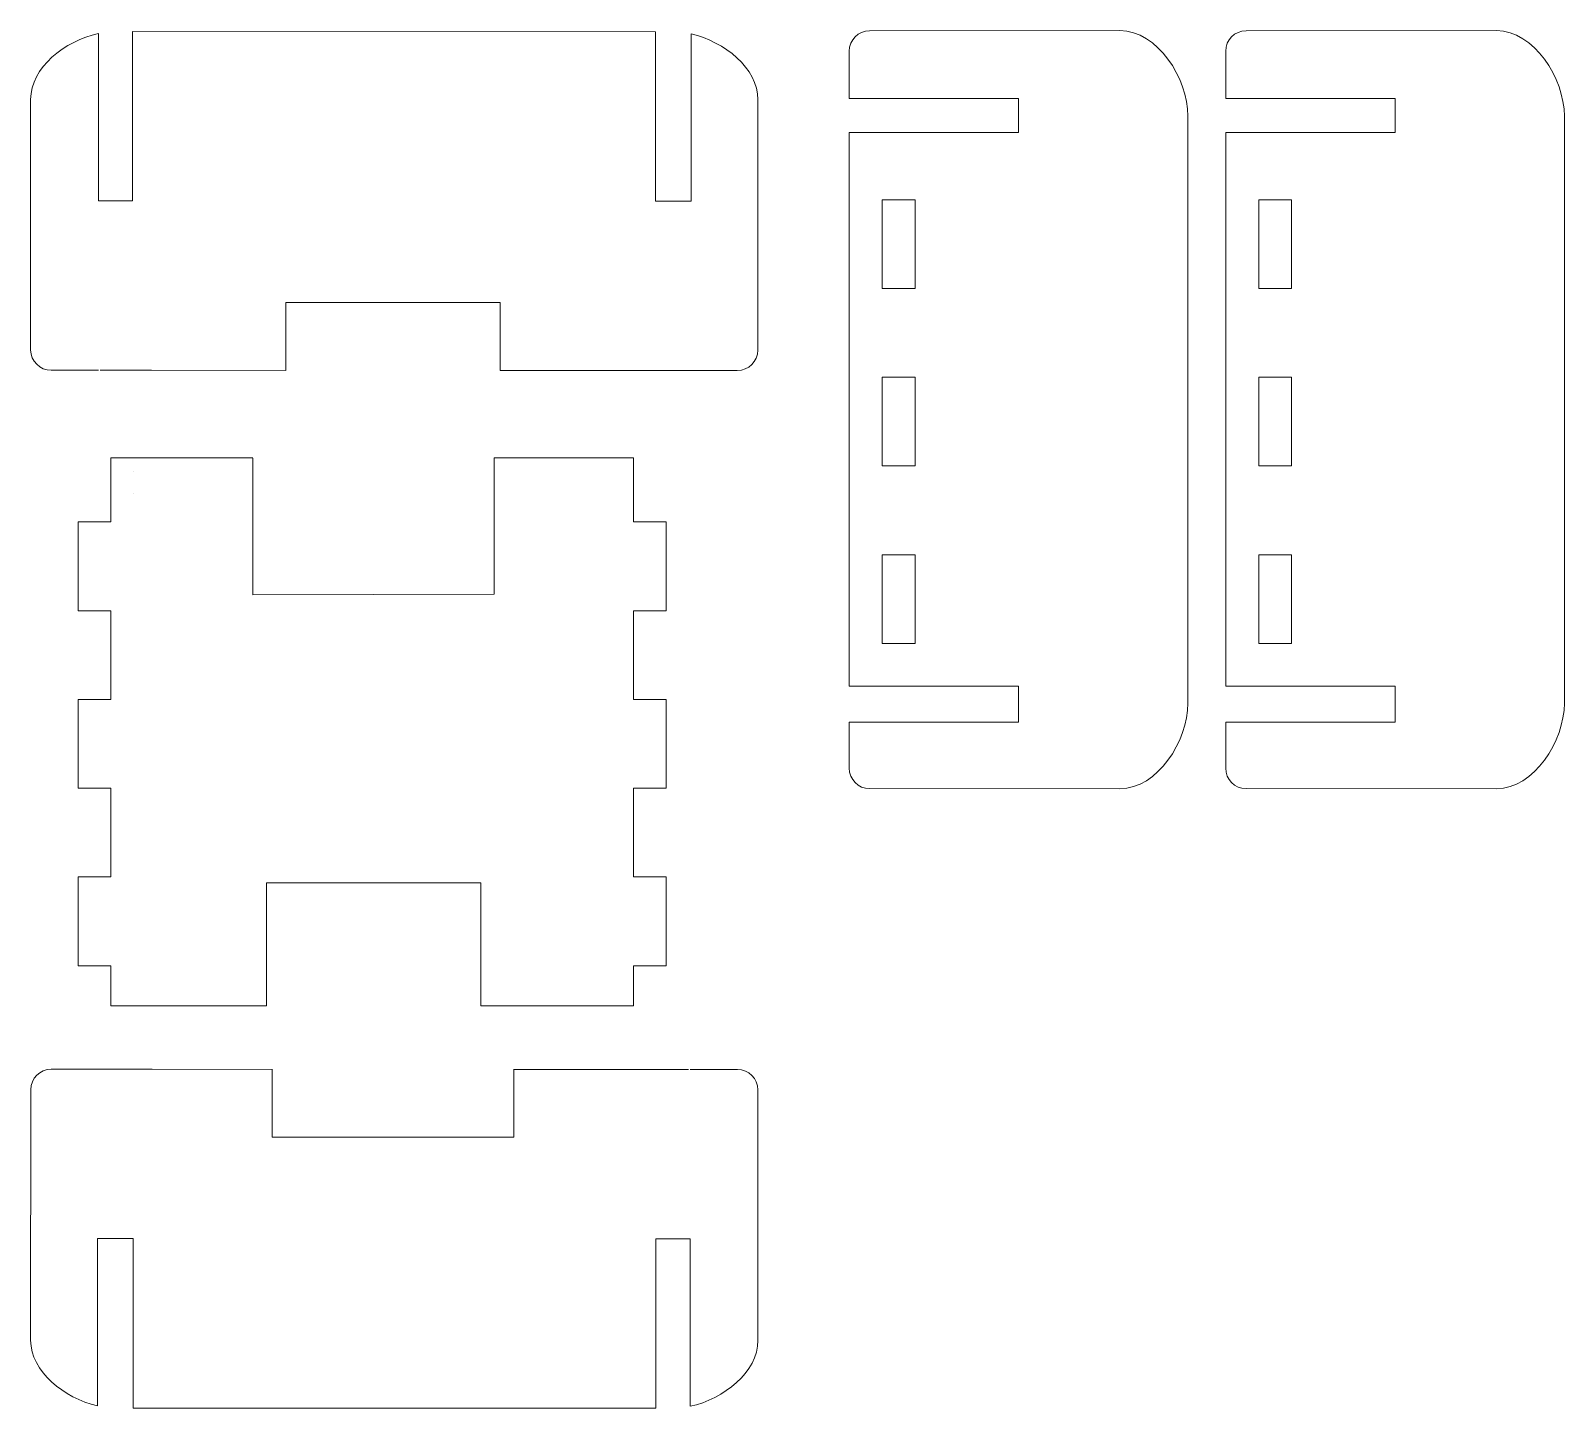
# Model space of a CAD drawing. Header units: inches. Extents: x 8 to 144, y -128 to -6.
import ezdxf

# ---------------------------------------------------------------- set-up
doc = ezdxf.new("R2010")
doc.units = ezdxf.units.IN
doc.header["$MEASUREMENT"] = 0
doc.layers.add('Layer 1', color=7, linetype='Continuous')

msp = doc.modelspace()

# ---------------------------------------------------------------- linework, layer by layer
at = {"layer": 'Layer 1', "lineweight": 0}
for points in [[(83.34, -28.51), (83.34, -20.65), (86.24, -20.65), (86.24, -28.51), (83.34, -28.51)], [(116.69, -28.51), (116.69, -20.65), (119.59, -20.65), (119.59, -28.51), (116.69, -28.51)], [(83.34, -44.22), (83.34, -36.37), (86.24, -36.37), (86.24, -44.22), (83.34, -44.22)], [(116.69, -44.22), (116.69, -36.37), (119.59, -36.37), (119.59, -44.22), (116.69, -44.22)], [(27.58, -43.54), (27.58, -55.62), (48.97, -55.58), (48.97, -43.5), (49, -43.5), (56.14, -43.5), (61.3, -43.5), (61.3, -49.18), (64.2, -49.18), (64.2, -57.04), (61.3, -57.04), (61.3, -64.89), (64.2, -64.89), (64.2, -72.75), (61.3, -72.75), (61.3, -80.61), (64.2, -80.61), (64.2, -88.47), (61.3, -88.47), (61.3, -92.01), (56.14, -92.01), (47.78, -92.01), (47.78, -92.02), (47.78, -81.12), (28.78, -81.12), (28.78, -92.02), (28.78, -92.01), (20.42, -92.01), (15.01, -92.01), (15.01, -88.47), (12.11, -88.47), (12.11, -80.61), (15.01, -80.61), (15.01, -72.75), (12.11, -72.75), (12.11, -64.89), (15.01, -64.89), (15.01, -57.04), (12.11, -57.04), (12.11, -49.18), (15.01, -49.18), (15.01, -43.5), (20.42, -43.5), (27.57, -43.5)], [(16.98, -44.73), (16.98, -44.73)], [(16.98, -46.65), (16.98, -46.65)], [(83.34, -52.08), (86.24, -52.08), (86.24, -59.94), (83.34, -59.94), (83.34, -52.08)], [(116.69, -52.08), (119.59, -52.08), (119.59, -59.94), (116.69, -59.94), (116.69, -52.08)]]:
    msp.add_lwpolyline(points, dxfattribs=at)
for points, knots in [([(13.9, -35.75), (13.9, -35.75), (9.72, -35.75), (9.72, -35.75), (8.72, -35.75), (7.9, -34.94), (7.9, -33.95), (7.9, -33.95), (7.9, -11.77), (7.9, -11.77), (7.9, -11.77), (7.9, -11.77), (7.9, -11.77), (7.9, -8.95), (10.94, -6.58), (13.9, -5.93), (13.9, -5.93), (13.9, -5.93), (13.9, -5.93), (13.9, -5.93), (13.9, -20.75), (13.9, -20.75), (13.9, -20.75), (16.93, -20.75), (16.93, -20.75), (16.93, -20.75), (16.93, -5.75), (16.93, -5.75), (16.93, -5.75), (16.93, -5.75), (16.93, -5.75), (16.93, -5.75), (63.24, -5.77), (63.24, -5.77), (63.24, -5.77), (63.24, -20.77), (63.24, -20.77), (63.24, -20.77), (66.42, -20.77), (66.42, -20.77), (66.42, -20.77), (66.42, -5.97), (66.42, -5.97), (66.42, -5.97), (66.42, -5.97), (66.42, -5.97), (69.35, -6.65), (72.32, -9), (72.32, -11.78), (72.32, -11.78), (72.31, -33.96), (72.31, -33.96), (72.31, -34.96), (71.5, -35.77), (70.49, -35.77), (70.49, -35.77), (66.42, -35.77), (66.42, -35.77), (66.42, -35.77), (61.57, -35.77), (61.57, -35.77), (61.57, -35.77), (49.49, -35.76), (49.49, -35.76), (49.49, -35.76), (49.49, -35.77), (49.49, -35.77), (49.49, -35.77), (49.49, -29.76), (49.49, -29.76), (49.49, -29.76), (30.49, -29.76), (30.49, -29.76), (30.49, -29.76), (30.49, -35.77), (30.49, -35.77), (30.49, -35.77), (30.49, -35.76), (30.49, -35.76), (30.49, -35.76), (18.61, -35.75), (18.61, -35.75), (18.61, -35.75), (14.06, -35.75), (14.06, -35.75)], [0, 0, 0, 0, 1, 1, 1, 2, 2, 2, 3, 3, 3, 4, 4, 4, 5, 5, 5, 6, 6, 6, 7, 7, 7, 8, 8, 8, 9, 9, 9, 10, 10, 10, 11, 11, 11, 12, 12, 12, 13, 13, 13, 14, 14, 14, 15, 15, 15, 16, 16, 16, 17, 17, 17, 18, 18, 18, 19, 19, 19, 20, 20, 20, 21, 21, 21, 22, 22, 22, 23, 23, 23, 24, 24, 24, 25, 25, 25, 26, 26, 26, 27, 27, 27, 28, 28, 28, 28]), ([(80.41, -66.89), (80.41, -66.89), (80.41, -70.97), (80.41, -70.97), (80.41, -71.97), (81.22, -72.79), (82.21, -72.79), (82.21, -72.79), (104.39, -72.8), (104.39, -72.8), (107.72, -72.8), (110.41, -68.57), (110.41, -65.23), (110.41, -65.23), (110.41, -65.23), (110.41, -65.23), (110.41, -65.23), (110.41, -13.24), (110.41, -13.24), (110.41, -9.89), (107.72, -5.68), (104.39, -5.68), (104.39, -5.68), (104.39, -5.68), (104.39, -5.68), (104.39, -5.68), (82.21, -5.69), (82.21, -5.69), (81.22, -5.69), (80.41, -6.5), (80.41, -7.5), (80.41, -7.5), (80.41, -11.68), (80.41, -11.68), (80.41, -11.68), (95.41, -11.68), (95.41, -11.68), (95.41, -11.68), (95.41, -14.71), (95.41, -14.71), (95.41, -14.71), (82.08, -14.71), (82.08, -14.71), (82.08, -14.71), (80.41, -14.71), (80.41, -14.71), (80.41, -14.71), (80.41, -16.39), (80.41, -16.39), (80.41, -16.39), (80.41, -60.04), (80.41, -60.04), (80.41, -60.04), (80.41, -63.72), (80.41, -63.72), (80.41, -63.72), (82.08, -63.72), (82.08, -63.72), (82.08, -63.72), (95.41, -63.72), (95.41, -63.72), (95.41, -63.72), (95.41, -66.89), (95.41, -66.89), (95.41, -66.89), (80.41, -66.89), (80.41, -66.89)], [0, 0, 0, 0, 1, 1, 1, 2, 2, 2, 3, 3, 3, 4, 4, 4, 5, 5, 5, 6, 6, 6, 7, 7, 7, 8, 8, 8, 9, 9, 9, 10, 10, 10, 11, 11, 11, 12, 12, 12, 13, 13, 13, 14, 14, 14, 15, 15, 15, 16, 16, 16, 17, 17, 17, 18, 18, 18, 19, 19, 19, 20, 20, 20, 21, 21, 21, 22, 22, 22, 22]), ([(113.76, -66.89), (113.76, -66.89), (113.76, -70.97), (113.76, -70.97), (113.76, -71.97), (114.56, -72.79), (115.56, -72.79), (115.56, -72.79), (137.74, -72.8), (137.74, -72.8), (141.06, -72.8), (143.76, -68.57), (143.76, -65.23), (143.76, -65.23), (143.76, -65.23), (143.76, -65.23), (143.76, -65.23), (143.76, -13.24), (143.76, -13.24), (143.76, -9.89), (141.06, -5.68), (137.74, -5.68), (137.74, -5.68), (137.74, -5.68), (137.74, -5.68), (137.74, -5.68), (115.56, -5.69), (115.56, -5.69), (114.56, -5.69), (113.76, -6.5), (113.76, -7.5), (113.76, -7.5), (113.76, -11.68), (113.76, -11.68), (113.76, -11.68), (128.76, -11.68), (128.76, -11.68), (128.76, -11.68), (128.76, -14.71), (128.76, -14.71), (128.76, -14.71), (115.43, -14.71), (115.43, -14.71), (115.43, -14.71), (113.76, -14.71), (113.76, -14.71), (113.76, -14.71), (113.76, -16.39), (113.76, -16.39), (113.76, -16.39), (113.76, -60.04), (113.76, -60.04), (113.76, -60.04), (113.76, -63.72), (113.76, -63.72), (113.76, -63.72), (115.43, -63.72), (115.43, -63.72), (115.43, -63.72), (128.76, -63.72), (128.76, -63.72), (128.76, -63.72), (128.76, -66.89), (128.76, -66.89), (128.76, -66.89), (113.76, -66.89), (113.76, -66.89)], [0, 0, 0, 0, 1, 1, 1, 2, 2, 2, 3, 3, 3, 4, 4, 4, 5, 5, 5, 6, 6, 6, 7, 7, 7, 8, 8, 8, 9, 9, 9, 10, 10, 10, 11, 11, 11, 12, 12, 12, 13, 13, 13, 14, 14, 14, 15, 15, 15, 16, 16, 16, 17, 17, 17, 18, 18, 18, 19, 19, 19, 20, 20, 20, 21, 21, 21, 22, 22, 22, 22]), ([(66.32, -97.65), (66.32, -97.65), (70.5, -97.65), (70.5, -97.65), (71.51, -97.65), (72.32, -98.46), (72.32, -99.46), (72.32, -99.46), (72.32, -121.64), (72.32, -121.64), (72.32, -121.64), (72.32, -121.64), (72.32, -121.64), (72.32, -124.46), (69.29, -126.83), (66.32, -127.47), (66.32, -127.47), (66.32, -127.47), (66.32, -127.47), (66.32, -127.47), (66.32, -112.65), (66.32, -112.65), (66.32, -112.65), (63.29, -112.65), (63.29, -112.65), (63.29, -112.65), (63.29, -127.65), (63.29, -127.65), (63.29, -127.65), (63.29, -127.65), (63.29, -127.65), (63.29, -127.65), (16.98, -127.63), (16.98, -127.63), (16.98, -127.63), (16.98, -112.63), (16.98, -112.63), (16.98, -112.63), (13.81, -112.63), (13.81, -112.63), (13.81, -112.63), (13.81, -127.43), (13.81, -127.43), (13.81, -127.43), (13.81, -127.43), (13.81, -127.43), (10.87, -126.75), (7.9, -124.41), (7.9, -121.62), (7.9, -121.62), (7.91, -99.44), (7.91, -99.44), (7.91, -98.44), (8.72, -97.63), (9.73, -97.63), (9.73, -97.63), (13.81, -97.63), (13.81, -97.63), (13.81, -97.63), (18.66, -97.63), (18.66, -97.63), (18.66, -97.63), (29.28, -97.64), (29.28, -97.64), (29.28, -97.64), (29.28, -97.63), (29.28, -97.63), (29.28, -97.63), (29.28, -103.65), (29.28, -103.65), (29.28, -103.65), (50.71, -103.65), (50.71, -103.65), (50.71, -103.65), (50.71, -97.63), (50.71, -97.63), (50.71, -97.63), (50.71, -97.65), (50.71, -97.65), (50.71, -97.65), (61.62, -97.65), (61.62, -97.65), (61.62, -97.65), (66.16, -97.65), (66.16, -97.65)], [0, 0, 0, 0, 1, 1, 1, 2, 2, 2, 3, 3, 3, 4, 4, 4, 5, 5, 5, 6, 6, 6, 7, 7, 7, 8, 8, 8, 9, 9, 9, 10, 10, 10, 11, 11, 11, 12, 12, 12, 13, 13, 13, 14, 14, 14, 15, 15, 15, 16, 16, 16, 17, 17, 17, 18, 18, 18, 19, 19, 19, 20, 20, 20, 21, 21, 21, 22, 22, 22, 23, 23, 23, 24, 24, 24, 25, 25, 25, 26, 26, 26, 27, 27, 27, 28, 28, 28, 28])]:
    msp.add_open_spline(points, degree=3, knots=knots, dxfattribs=at)

doc.saveas('drawing.dxf')
